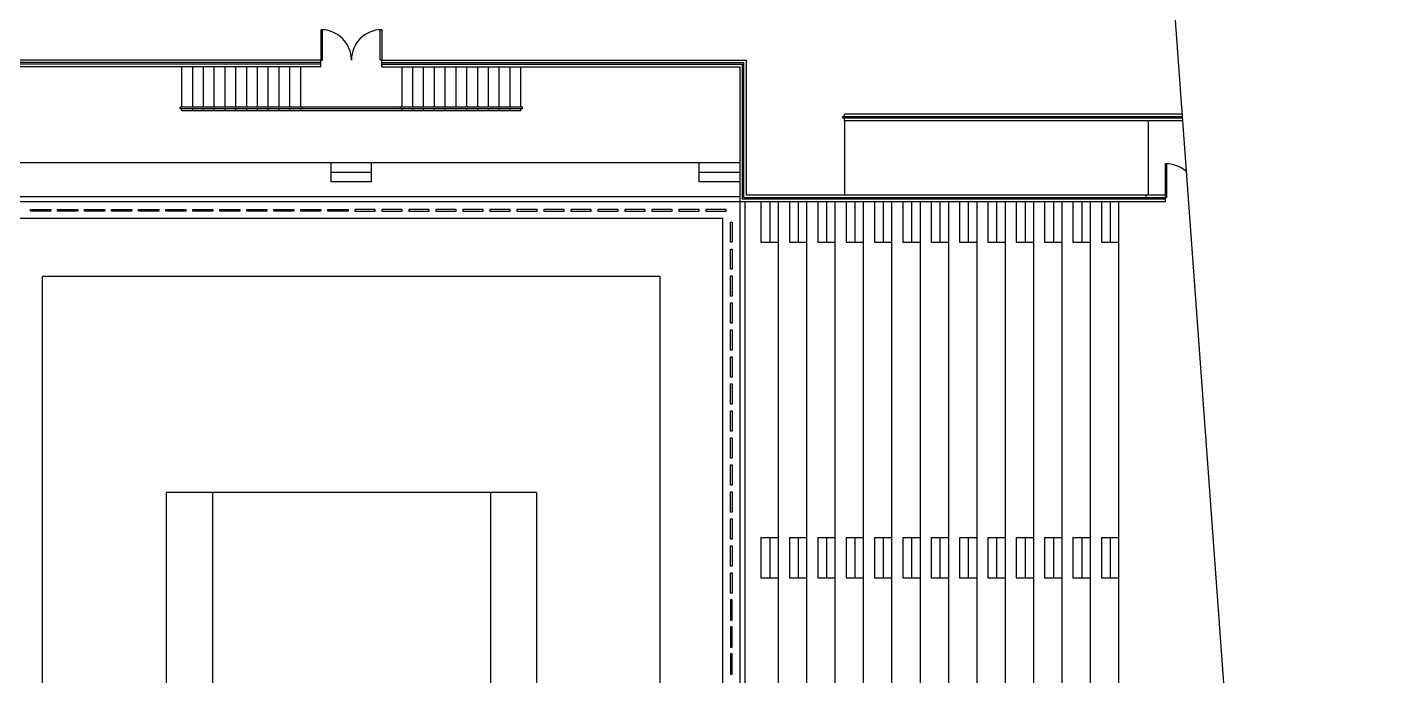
# Model space of a CAD drawing. Extents: x 23317406 to 24383751, y 42324270 to 43451021.
# Drawn here: x 24115841 to 24118530, y 43005536 to 43006817 of the extents above; entities that cross this region are included whole.
import ezdxf

# ---------------------------------------------------------------- set-up
doc = ezdxf.new("R2010")
doc.units = 0
doc.header["$MEASUREMENT"] = 0
doc.layers.add('CT', color=9, linetype='CONTINUOUS')
doc.layers.add('墙', color=7, linetype='CONTINUOUS')

msp = doc.modelspace()

# ---------------------------------------------------------------- linework, layer by layer
at = {"layer": 'CT', "color": 6, "linetype": 'ByBlock'}
for p, q in [((24118475.98138, 43001787.45783, -1), (24118100.37171, 43006945.83074, -1)), ((24116424.33666, 43006812.49741, -1), (24116421.33666, 43006812.49741, -1)), ((24116421.33666, 43006812.49741, -1), (24116421.33666, 43006752.49741, -1)), ((24116424.33666, 43006752.49741, -1), (24116424.33666, 43006812.49741, -1)), ((24116538.33666, 43006752.49741, -1), (24116538.33666, 43006812.49741, -1)), ((24116538.33666, 43006812.49741, -1), (24116541.33666, 43006812.49741, -1)), ((24116541.33666, 43006812.49741, -1), (24116541.33666, 43006752.49741, -1)), ((24116421.33666, 43006752.49741, -1), (24115583.00333, 43006752.49741, -1)), ((24116421.33666, 43006739.16408, -1), (24116421.33666, 43006752.49741, -1)), ((24116421.33666, 43006752.49741, -1), (24116424.33666, 43006752.49741, -1)), ((24116541.33666, 43006752.49741, -1), (24116538.33666, 43006752.49741, -1)), ((24116541.33666, 43006739.16408, -1), (24116541.33666, 43006752.49741, -1)), ((24116541.33666, 43006739.16408, -1), (24116541.33666, 43006752.49741, -1)), ((24116541.33666, 43006752.49741, -1), (24117261.33666, 43006752.49741, -1)), ((24117261.33666, 43006485.83074, -1), (24117261.33666, 43006752.49741, -1)), ((24116421.33666, 43006747.49741, -1), (24115583.00333, 43006747.49741, -1)), ((24116421.33666, 43006744.16408, -1), (24115709.66999, 43006744.16408, -1)), ((24116421.33666, 43006739.16408, -1), (24115714.66999, 43006739.16408, -1)), ((24116146.66999, 43006659.16408, -1), (24116146.66999, 43006739.16408, -1)), ((24116168.00333, 43006659.16408, -1), (24116168.00333, 43006739.16408, -1)), ((24116189.33666, 43006659.16408, -1), (24116189.33666, 43006739.16408, -1)), ((24116210.66999, 43006659.16408, -1), (24116210.66999, 43006739.16408, -1)), ((24116232.00333, 43006659.16408, -1), (24116232.00333, 43006739.16408, -1)), ((24116253.33666, 43006659.16408, -1), (24116253.33666, 43006739.16408, -1)), ((24116274.66999, 43006659.16408, -1), (24116274.66999, 43006739.16408, -1)), ((24116296.00333, 43006659.16408, -1), (24116296.00333, 43006739.16408, -1)), ((24116317.33666, 43006659.16408, -1), (24116317.33666, 43006739.16408, -1)), ((24116338.66999, 43006659.16408, -1), (24116338.66999, 43006739.16408, -1)), ((24116360.00333, 43006659.16408, -1), (24116360.00333, 43006739.16408, -1)), ((24116381.33666, 43006659.16408, -1), (24116381.33666, 43006739.16408, -1)), ((24116541.33666, 43006747.49741, -1), (24117256.33666, 43006747.49741, -1)), ((24116541.33666, 43006744.16408, -1), (24117253.00333, 43006744.16408, -1)), ((24116541.33666, 43006739.16408, -1), (24117248.00333, 43006739.16408, -1)), ((24116581.33666, 43006659.16408, -1), (24116581.33666, 43006739.16408, -1)), ((24116602.66999, 43006659.16408, -1), (24116602.66999, 43006739.16408, -1)), ((24116624.00333, 43006659.16408, -1), (24116624.00333, 43006739.16408, -1)), ((24116645.33666, 43006659.16408, -1), (24116645.33666, 43006739.16408, -1)), ((24116666.66999, 43006659.16408, -1), (24116666.66999, 43006739.16408, -1)), ((24116688.00333, 43006659.16408, -1), (24116688.00333, 43006739.16408, -1)), ((24116709.33666, 43006659.16408, -1), (24116709.33666, 43006739.16408, -1)), ((24116730.66999, 43006659.16408, -1), (24116730.66999, 43006739.16408, -1)), ((24116752.00333, 43006659.16408, -1), (24116752.00333, 43006739.16408, -1)), ((24116773.33666, 43006659.16408, -1), (24116773.33666, 43006739.16408, -1)), ((24116794.66999, 43006659.16408, -1), (24116794.66999, 43006739.16408, -1)), ((24116816.00333, 43006659.16408, -1), (24116816.00333, 43006739.16408, -1)), ((24117248.00333, 43006739.16408, -1), (24117248.00333, 43006472.49741, -1)), ((24117253.00333, 43006744.16408, -1), (24117253.00333, 43006477.49741, -1)), ((24117256.33666, 43006480.83074, -1), (24117256.33666, 43006747.49741, -1)), ((24116819.33666, 43006659.16408, -1), (24116143.33666, 43006659.16408, -1)), ((24116143.33666, 43006655.83074, -1), (24116143.33666, 43006659.16408, -1)), ((24116819.33666, 43006655.83074, -1), (24116143.33666, 43006655.83074, -1)), ((24116146.66999, 43006652.49741, -1), (24116146.66999, 43006655.83074, -1)), ((24116816.00333, 43006652.49741, -1), (24116146.66999, 43006652.49741, -1)), ((24116168.00333, 43006652.49741, -1), (24116168.00333, 43006655.83074, -1)), ((24116189.33666, 43006652.49741, -1), (24116189.33666, 43006655.83074, -1)), ((24116210.66999, 43006652.49741, -1), (24116210.66999, 43006655.83074, -1)), ((24116232.00333, 43006652.49741, -1), (24116232.00333, 43006655.83074, -1)), ((24116253.33666, 43006652.49741, -1), (24116253.33666, 43006655.83074, -1)), ((24116274.66999, 43006652.49741, -1), (24116274.66999, 43006655.83074, -1)), ((24116296.00333, 43006652.49741, -1), (24116296.00333, 43006655.83074, -1)), ((24116317.33666, 43006652.49741, -1), (24116317.33666, 43006655.83074, -1)), ((24116338.66999, 43006652.49741, -1), (24116338.66999, 43006655.83074, -1)), ((24116360.00333, 43006652.49741, -1), (24116360.00333, 43006655.83074, -1)), ((24116381.33666, 43006652.49741, -1), (24116381.33666, 43006655.83074, -1)), ((24116384.66999, 43006655.83074, -1), (24116384.66999, 43006659.16408, -1)), ((24116578.00333, 43006655.83074, -1), (24116578.00333, 43006659.16408, -1)), ((24116581.33666, 43006652.49741, -1), (24116581.33666, 43006655.83074, -1)), ((24116602.66999, 43006652.49741, -1), (24116602.66999, 43006655.83074, -1)), ((24116624.00333, 43006652.49741, -1), (24116624.00333, 43006655.83074, -1)), ((24116645.33666, 43006652.49741, -1), (24116645.33666, 43006655.83074, -1)), ((24116666.66999, 43006652.49741, -1), (24116666.66999, 43006655.83074, -1)), ((24116688.00333, 43006652.49741, -1), (24116688.00333, 43006655.83074, -1)), ((24116709.33666, 43006652.49741, -1), (24116709.33666, 43006655.83074, -1)), ((24116730.66999, 43006652.49741, -1), (24116730.66999, 43006655.83074, -1)), ((24116752.00333, 43006652.49741, -1), (24116752.00333, 43006655.83074, -1)), ((24116773.33666, 43006652.49741, -1), (24116773.33666, 43006655.83074, -1)), ((24116794.66999, 43006652.49741, -1), (24116794.66999, 43006655.83074, -1)), ((24116816.00333, 43006652.49741, -1), (24116816.00333, 43006655.83074, -1)), ((24116819.33666, 43006655.83074, -1), (24116819.33666, 43006659.16408, -1)), ((24118122.21637, 43006645.83074, -1), (24117454.66999, 43006645.83074, -1)), ((24117454.66999, 43006640.83074, -1), (24117454.66999, 43006645.83074, -1)), ((24117451.33666, 43006640.83074, -1), (24118122.58044, 43006640.83074, -1)), ((24117451.33666, 43006637.49741, -1), (24117451.33666, 43006640.83074, -1)), ((24118122.82316, 43006637.49741, -1), (24117451.33666, 43006637.49741, -1)), ((24117454.66999, 43006632.49741, -1), (24117454.66999, 43006637.49741, -1)), ((24117454.66999, 43006632.49741, -1), (24117454.66999, 43006485.83074, -1)), ((24118123.18724, 43006632.49741, -1), (24117454.66999, 43006632.49741, -1)), ((24118054.66999, 43006632.49741, -1), (24118054.66999, 43006485.83074, -1)), ((24117248.00333, 43006549.16408, -1), (24115714.66999, 43006549.16408, -1)), ((24116441.33666, 43006511.83074, -1), (24116441.33666, 43006549.16408, -1)), ((24116521.33666, 43006511.83074, -1), (24116521.33666, 43006549.16408, -1)), ((24117168.00333, 43006511.83074, -1), (24117168.00333, 43006549.16408, -1)), ((24118091.33666, 43006547.49741, -1), (24118088.00333, 43006547.49741, -1)), ((24118088.00333, 43006547.49741, -1), (24118088.00333, 43006480.83074, -1)), ((24118091.33666, 43006480.83074, -1), (24118091.33666, 43006547.49741, -1)), ((24116521.33666, 43006530.49741, -1), (24116441.33666, 43006530.49741, -1)), ((24116521.33666, 43006511.83074, -1), (24116441.33666, 43006511.83074, -1)), ((24117248.00333, 43006530.49741, -1), (24117168.00333, 43006530.49741, -1)), ((24117248.00333, 43006511.83074, -1), (24117168.00333, 43006511.83074, -1)), ((24117248.00333, 43006482.49741, -1), (24115714.66999, 43006482.49741, -1)), ((24118088.00333, 43006485.83074, -1), (24117261.33666, 43006485.83074, -1)), ((24118050.00333, 43006485.83074, -1), (24118050.00333, 43006480.83074, -1)), ((24118088.00333, 43006485.83074, -1), (24118088.00333, 43006472.49741, -1)), ((24117248.00333, 43006472.49741, -1), (24115714.66999, 43006472.49741, -1)), ((24115848.00333, 43006457.49741, -1), (24115888.00333, 43006457.49741, -1)), ((24115848.00333, 43006454.16408, -1), (24115848.00333, 43006457.49741, -1)), ((24115888.00333, 43006457.49741, -1), (24115888.00333, 43006454.16408, -1)), ((24115901.33666, 43006457.49741, -1), (24115941.33666, 43006457.49741, -1)), ((24115901.33666, 43006454.16408, -1), (24115901.33666, 43006457.49741, -1)), ((24115941.33666, 43006457.49741, -1), (24115941.33666, 43006454.16408, -1)), ((24115954.66999, 43006457.49741, -1), (24115994.66999, 43006457.49741, -1)), ((24115954.66999, 43006454.16408, -1), (24115954.66999, 43006457.49741, -1)), ((24115994.66999, 43006457.49741, -1), (24115994.66999, 43006454.16408, -1)), ((24116008.00333, 43006457.49741, -1), (24116048.00333, 43006457.49741, -1)), ((24116008.00333, 43006454.16408, -1), (24116008.00333, 43006457.49741, -1)), ((24116048.00333, 43006457.49741, -1), (24116048.00333, 43006454.16408, -1)), ((24116061.33666, 43006457.49741, -1), (24116101.33666, 43006457.49741, -1)), ((24116061.33666, 43006454.16408, -1), (24116061.33666, 43006457.49741, -1)), ((24116101.33666, 43006457.49741, -1), (24116101.33666, 43006454.16408, -1)), ((24116114.66999, 43006457.49741, -1), (24116154.66999, 43006457.49741, -1)), ((24116114.66999, 43006454.16408, -1), (24116114.66999, 43006457.49741, -1)), ((24116154.66999, 43006457.49741, -1), (24116154.66999, 43006454.16408, -1)), ((24116168.00333, 43006457.49741, -1), (24116208.00333, 43006457.49741, -1)), ((24116168.00333, 43006454.16408, -1), (24116168.00333, 43006457.49741, -1)), ((24116208.00333, 43006457.49741, -1), (24116208.00333, 43006454.16408, -1)), ((24116221.33666, 43006457.49741, -1), (24116261.33666, 43006457.49741, -1)), ((24116221.33666, 43006454.16408, -1), (24116221.33666, 43006457.49741, -1)), ((24116261.33666, 43006457.49741, -1), (24116261.33666, 43006454.16408, -1)), ((24116274.66999, 43006457.49741, -1), (24116314.66999, 43006457.49741, -1)), ((24116274.66999, 43006454.16408, -1), (24116274.66999, 43006457.49741, -1)), ((24116314.66999, 43006457.49741, -1), (24116314.66999, 43006454.16408, -1)), ((24116328.00333, 43006457.49741, -1), (24116368.00333, 43006457.49741, -1)), ((24116328.00333, 43006454.16408, -1), (24116328.00333, 43006457.49741, -1)), ((24116368.00333, 43006457.49741, -1), (24116368.00333, 43006454.16408, -1)), ((24116381.33666, 43006457.49741, -1), (24116421.33666, 43006457.49741, -1)), ((24116381.33666, 43006454.16408, -1), (24116381.33666, 43006457.49741, -1)), ((24116421.33666, 43006457.49741, -1), (24116421.33666, 43006454.16408, -1)), ((24116434.66999, 43006457.49741, -1), (24116474.66999, 43006457.49741, -1)), ((24116434.66999, 43006454.16408, -1), (24116434.66999, 43006457.49741, -1)), ((24116474.66999, 43006457.49741, -1), (24116474.66999, 43006454.16408, -1)), ((24116528.00333, 43006457.49741, -1), (24116488.00333, 43006457.49741, -1)), ((24116488.00333, 43006457.49741, -1), (24116488.00333, 43006454.16408, -1)), ((24116528.00333, 43006454.16408, -1), (24116528.00333, 43006457.49741, -1)), ((24116581.33666, 43006457.49741, -1), (24116541.33666, 43006457.49741, -1)), ((24116541.33666, 43006457.49741, -1), (24116541.33666, 43006454.16408, -1)), ((24116581.33666, 43006454.16408, -1), (24116581.33666, 43006457.49741, -1)), ((24116634.66999, 43006457.49741, -1), (24116594.66999, 43006457.49741, -1)), ((24116594.66999, 43006457.49741, -1), (24116594.66999, 43006454.16408, -1)), ((24116634.66999, 43006454.16408, -1), (24116634.66999, 43006457.49741, -1)), ((24116688.00333, 43006457.49741, -1), (24116648.00333, 43006457.49741, -1)), ((24116648.00333, 43006457.49741, -1), (24116648.00333, 43006454.16408, -1)), ((24116688.00333, 43006454.16408, -1), (24116688.00333, 43006457.49741, -1)), ((24116741.33666, 43006457.49741, -1), (24116701.33666, 43006457.49741, -1)), ((24116701.33666, 43006457.49741, -1), (24116701.33666, 43006454.16408, -1)), ((24116741.33666, 43006454.16408, -1), (24116741.33666, 43006457.49741, -1)), ((24116794.66999, 43006457.49741, -1), (24116754.66999, 43006457.49741, -1)), ((24116754.66999, 43006457.49741, -1), (24116754.66999, 43006454.16408, -1)), ((24116794.66999, 43006454.16408, -1), (24116794.66999, 43006457.49741, -1)), ((24116848.00333, 43006457.49741, -1), (24116808.00333, 43006457.49741, -1)), ((24116808.00333, 43006457.49741, -1), (24116808.00333, 43006454.16408, -1)), ((24116848.00333, 43006454.16408, -1), (24116848.00333, 43006457.49741, -1)), ((24116901.33666, 43006457.49741, -1), (24116861.33666, 43006457.49741, -1)), ((24116861.33666, 43006457.49741, -1), (24116861.33666, 43006454.16408, -1)), ((24116901.33666, 43006454.16408, -1), (24116901.33666, 43006457.49741, -1)), ((24116954.66999, 43006457.49741, -1), (24116914.66999, 43006457.49741, -1)), ((24116914.66999, 43006457.49741, -1), (24116914.66999, 43006454.16408, -1)), ((24116954.66999, 43006454.16408, -1), (24116954.66999, 43006457.49741, -1)), ((24117008.00333, 43006457.49741, -1), (24116968.00333, 43006457.49741, -1)), ((24116968.00333, 43006457.49741, -1), (24116968.00333, 43006454.16408, -1)), ((24117008.00333, 43006454.16408, -1), (24117008.00333, 43006457.49741, -1)), ((24117061.33666, 43006457.49741, -1), (24117021.33666, 43006457.49741, -1)), ((24117021.33666, 43006457.49741, -1), (24117021.33666, 43006454.16408, -1)), ((24117061.33666, 43006454.16408, -1), (24117061.33666, 43006457.49741, -1)), ((24117114.66999, 43006457.49741, -1), (24117074.66999, 43006457.49741, -1)), ((24117074.66999, 43006457.49741, -1), (24117074.66999, 43006454.16408, -1)), ((24117114.66999, 43006454.16408, -1), (24117114.66999, 43006457.49741, -1)), ((24117168.00333, 43006457.49741, -1), (24117128.00333, 43006457.49741, -1)), ((24117128.00333, 43006457.49741, -1), (24117128.00333, 43006454.16408, -1)), ((24117168.00333, 43006454.16408, -1), (24117168.00333, 43006457.49741, -1)), ((24117221.33666, 43006457.49741, -1), (24117181.33666, 43006457.49741, -1)), ((24117181.33666, 43006457.49741, -1), (24117181.33666, 43006454.16408, -1)), ((24117221.33666, 43006454.16408, -1), (24117221.33666, 43006457.49741, -1)), ((24117248.00333, 43006472.49741, -1), (24117248.00333, 43003739.16408, -1)), ((24118088.00333, 43006472.49741, -1), (24117248.00333, 43006472.49741, -1)), ((24118088.00333, 43006477.49741, -1), (24117253.00333, 43006477.49741, -1)), ((24117256.33666, 43006480.83074, -1), (24118088.00333, 43006480.83074, -1)), ((24117258.00333, 43006472.49741, -1), (24117258.00333, 43003739.16408, -1)), ((24117290.00333, 43006472.49741, -1), (24117290.00333, 43006392.49741, -1)), ((24117307.33666, 43006472.49741, -1), (24117307.33666, 43006392.49741, -1)), ((24117324.66999, 43003739.16408, -1), (24117324.66999, 43006472.49741, -1)), ((24117346.00333, 43006472.49741, -1), (24117346.00333, 43006392.49741, -1)), ((24117363.33666, 43006472.49741, -1), (24117363.33666, 43006392.49741, -1)), ((24117380.66999, 43003739.16408, -1), (24117380.66999, 43006472.49741, -1)), ((24117402.00333, 43006472.49741, -1), (24117402.00333, 43006392.49741, -1)), ((24117419.33666, 43006472.49741, -1), (24117419.33666, 43006392.49741, -1)), ((24117436.66999, 43003739.16408, -1), (24117436.66999, 43006472.49741, -1)), ((24117458.00333, 43006472.49741, -1), (24117458.00333, 43006392.49741, -1)), ((24117475.33666, 43006472.49741, -1), (24117475.33666, 43006392.49741, -1)), ((24117492.66999, 43003739.16408, -1), (24117492.66999, 43006472.49741, -1)), ((24117514.00333, 43006472.49741, -1), (24117514.00333, 43006392.49741, -1)), ((24117531.33666, 43006472.49741, -1), (24117531.33666, 43006392.49741, -1)), ((24117548.66999, 43003739.16408, -1), (24117548.66999, 43006472.49741, -1)), ((24117570.00333, 43006472.49741, -1), (24117570.00333, 43006392.49741, -1)), ((24117587.33666, 43006472.49741, -1), (24117587.33666, 43006392.49741, -1)), ((24117604.66999, 43003739.16408, -1), (24117604.66999, 43006472.49741, -1)), ((24117626.00333, 43006472.49741, -1), (24117626.00333, 43006392.49741, -1)), ((24117643.33666, 43006472.49741, -1), (24117643.33666, 43006392.49741, -1)), ((24117660.66999, 43003739.16408, -1), (24117660.66999, 43006472.49741, -1)), ((24117682.00333, 43006472.49741, -1), (24117682.00333, 43006392.49741, -1)), ((24117699.33666, 43006472.49741, -1), (24117699.33666, 43006392.49741, -1)), ((24117716.66999, 43003739.16408, -1), (24117716.66999, 43006472.49741, -1)), ((24117738.00333, 43006472.49741, -1), (24117738.00333, 43006392.49741, -1)), ((24117755.33666, 43006472.49741, -1), (24117755.33666, 43006392.49741, -1)), ((24117772.66999, 43003739.16408, -1), (24117772.66999, 43006472.49741, -1)), ((24117794.00333, 43006472.49741, -1), (24117794.00333, 43006392.49741, -1)), ((24117811.33666, 43006472.49741, -1), (24117811.33666, 43006392.49741, -1)), ((24117828.66999, 43003739.16408, -1), (24117828.66999, 43006472.49741, -1)), ((24117850.00333, 43006472.49741, -1), (24117850.00333, 43006392.49741, -1)), ((24117867.33666, 43006472.49741, -1), (24117867.33666, 43006392.49741, -1)), ((24117884.66999, 43003739.16408, -1), (24117884.66999, 43006472.49741, -1)), ((24117906.00333, 43006472.49741, -1), (24117906.00333, 43006392.49741, -1)), ((24117923.33666, 43006472.49741, -1), (24117923.33666, 43006392.49741, -1)), ((24117940.66999, 43003739.16408, -1), (24117940.66999, 43006472.49741, -1)), ((24117962.00333, 43006472.49741, -1), (24117962.00333, 43006392.49741, -1)), ((24117979.33666, 43006472.49741, -1), (24117979.33666, 43006392.49741, -1)), ((24117996.66999, 43003739.16408, -1), (24117996.66999, 43006472.49741, -1)), ((24118053.33666, 43006480.83074, -1), (24118053.33666, 43006477.49741, -1)), ((24118088.00333, 43006480.83074, -1), (24118091.33666, 43006480.83074, -1)), ((24117214.66999, 43006439.16408, -1), (24115748.00333, 43006439.16408, -1)), ((24115888.00333, 43006454.16408, -1), (24115848.00333, 43006454.16408, -1)), ((24115941.33666, 43006454.16408, -1), (24115901.33666, 43006454.16408, -1)), ((24115994.66999, 43006454.16408, -1), (24115954.66999, 43006454.16408, -1)), ((24116048.00333, 43006454.16408, -1), (24116008.00333, 43006454.16408, -1)), ((24116101.33666, 43006454.16408, -1), (24116061.33666, 43006454.16408, -1)), ((24116154.66999, 43006454.16408, -1), (24116114.66999, 43006454.16408, -1)), ((24116208.00333, 43006454.16408, -1), (24116168.00333, 43006454.16408, -1)), ((24116261.33666, 43006454.16408, -1), (24116221.33666, 43006454.16408, -1)), ((24116314.66999, 43006454.16408, -1), (24116274.66999, 43006454.16408, -1)), ((24116368.00333, 43006454.16408, -1), (24116328.00333, 43006454.16408, -1)), ((24116421.33666, 43006454.16408, -1), (24116381.33666, 43006454.16408, -1)), ((24116474.66999, 43006454.16408, -1), (24116434.66999, 43006454.16408, -1)), ((24116488.00333, 43006454.16408, -1), (24116528.00333, 43006454.16408, -1)), ((24116541.33666, 43006454.16408, -1), (24116581.33666, 43006454.16408, -1)), ((24116594.66999, 43006454.16408, -1), (24116634.66999, 43006454.16408, -1)), ((24116648.00333, 43006454.16408, -1), (24116688.00333, 43006454.16408, -1)), ((24116701.33666, 43006454.16408, -1), (24116741.33666, 43006454.16408, -1)), ((24116754.66999, 43006454.16408, -1), (24116794.66999, 43006454.16408, -1)), ((24116808.00333, 43006454.16408, -1), (24116848.00333, 43006454.16408, -1)), ((24116861.33666, 43006454.16408, -1), (24116901.33666, 43006454.16408, -1)), ((24116914.66999, 43006454.16408, -1), (24116954.66999, 43006454.16408, -1)), ((24116968.00333, 43006454.16408, -1), (24117008.00333, 43006454.16408, -1)), ((24117021.33666, 43006454.16408, -1), (24117061.33666, 43006454.16408, -1)), ((24117074.66999, 43006454.16408, -1), (24117114.66999, 43006454.16408, -1)), ((24117128.00333, 43006454.16408, -1), (24117168.00333, 43006454.16408, -1)), ((24117181.33666, 43006454.16408, -1), (24117221.33666, 43006454.16408, -1)), ((24117214.66999, 43003772.49741, -1), (24117214.66999, 43006439.16408, -1)), ((24117229.66999, 43006392.49741, -1), (24117229.66999, 43006432.49741, -1)), ((24117229.66999, 43006432.49741, -1), (24117233.00333, 43006432.49741, -1)), ((24117233.00333, 43006432.49741, -1), (24117233.00333, 43006392.49741, -1)), ((24117233.00333, 43006392.49741, -1), (24117229.66999, 43006392.49741, -1)), ((24117229.66999, 43006339.16408, -1), (24117229.66999, 43006379.16408, -1)), ((24117229.66999, 43006379.16408, -1), (24117233.00333, 43006379.16408, -1)), ((24117233.00333, 43006379.16408, -1), (24117233.00333, 43006339.16408, -1)), ((24117290.00333, 43006392.49741, -1), (24117324.66999, 43006392.49741, -1)), ((24117346.00333, 43006392.49741, -1), (24117380.66999, 43006392.49741, -1)), ((24117402.00333, 43006392.49741, -1), (24117436.66999, 43006392.49741, -1)), ((24117458.00333, 43006392.49741, -1), (24117492.66999, 43006392.49741, -1)), ((24117514.00333, 43006392.49741, -1), (24117548.66999, 43006392.49741, -1)), ((24117570.00333, 43006392.49741, -1), (24117604.66999, 43006392.49741, -1)), ((24117626.00333, 43006392.49741, -1), (24117660.66999, 43006392.49741, -1)), ((24117682.00333, 43006392.49741, -1), (24117716.66999, 43006392.49741, -1)), ((24117738.00333, 43006392.49741, -1), (24117772.66999, 43006392.49741, -1)), ((24117794.00333, 43006392.49741, -1), (24117828.66999, 43006392.49741, -1)), ((24117850.00333, 43006392.49741, -1), (24117884.66999, 43006392.49741, -1)), ((24117906.00333, 43006392.49741, -1), (24117940.66999, 43006392.49741, -1)), ((24117962.00333, 43006392.49741, -1), (24117996.66999, 43006392.49741, -1)), ((24115871.66999, 43003886.83074, -1), (24115871.66999, 43006324.83074, -1)), ((24117091.00333, 43006324.83074, -1), (24115871.66999, 43006324.83074, -1)), ((24117091.00333, 43003886.83074, -1), (24117091.00333, 43006324.83074, -1)), ((24117233.00333, 43006339.16408, -1), (24117229.66999, 43006339.16408, -1)), ((24117229.66999, 43006285.83074, -1), (24117229.66999, 43006325.83074, -1)), ((24117229.66999, 43006325.83074, -1), (24117233.00333, 43006325.83074, -1)), ((24117233.00333, 43006325.83074, -1), (24117233.00333, 43006285.83074, -1)), ((24117233.00333, 43006285.83074, -1), (24117229.66999, 43006285.83074, -1)), ((24117229.66999, 43006232.49741, -1), (24117229.66999, 43006272.49741, -1)), ((24117229.66999, 43006272.49741, -1), (24117233.00333, 43006272.49741, -1)), ((24117233.00333, 43006272.49741, -1), (24117233.00333, 43006232.49741, -1)), ((24117233.00333, 43006232.49741, -1), (24117229.66999, 43006232.49741, -1)), ((24117229.66999, 43006179.16408, -1), (24117229.66999, 43006219.16408, -1)), ((24117229.66999, 43006219.16408, -1), (24117233.00333, 43006219.16408, -1)), ((24117233.00333, 43006219.16408, -1), (24117233.00333, 43006179.16408, -1)), ((24117233.00333, 43006179.16408, -1), (24117229.66999, 43006179.16408, -1)), ((24117229.66999, 43006125.83074, -1), (24117229.66999, 43006165.83074, -1)), ((24117229.66999, 43006165.83074, -1), (24117233.00333, 43006165.83074, -1)), ((24117233.00333, 43006165.83074, -1), (24117233.00333, 43006125.83074, -1)), ((24117233.00333, 43006125.83074, -1), (24117229.66999, 43006125.83074, -1)), ((24117229.66999, 43006072.49741, -1), (24117229.66999, 43006112.49741, -1)), ((24117229.66999, 43006112.49741, -1), (24117233.00333, 43006112.49741, -1)), ((24117233.00333, 43006112.49741, -1), (24117233.00333, 43006072.49741, -1)), ((24117233.00333, 43006072.49741, -1), (24117229.66999, 43006072.49741, -1)), ((24117229.66999, 43006019.16408, -1), (24117229.66999, 43006059.16408, -1)), ((24117229.66999, 43006059.16408, -1), (24117233.00333, 43006059.16408, -1)), ((24117233.00333, 43006059.16408, -1), (24117233.00333, 43006019.16408, -1)), ((24117233.00333, 43006019.16408, -1), (24117229.66999, 43006019.16408, -1)), ((24117229.66999, 43005965.83074, -1), (24117229.66999, 43006005.83074, -1)), ((24117229.66999, 43006005.83074, -1), (24117233.00333, 43006005.83074, -1)), ((24117233.00333, 43006005.83074, -1), (24117233.00333, 43005965.83074, -1)), ((24117233.00333, 43005965.83074, -1), (24117229.66999, 43005965.83074, -1)), ((24117229.66999, 43005912.49741, -1), (24117229.66999, 43005952.49741, -1)), ((24117229.66999, 43005952.49741, -1), (24117233.00333, 43005952.49741, -1)), ((24117233.00333, 43005952.49741, -1), (24117233.00333, 43005912.49741, -1)), ((24116115.66999, 43005898.16408, -1), (24116115.66999, 43004313.49741, -1)), ((24116847.00333, 43005898.16408, -1), (24116115.66999, 43005898.16408, -1)), ((24116207.00333, 43005898.16408, -1), (24116207.00333, 43004313.49741, -1)), ((24116755.66999, 43005898.16408, -1), (24116755.66999, 43004313.49741, -1)), ((24116847.00333, 43005898.16408, -1), (24116847.00333, 43004313.49741, -1)), ((24117233.00333, 43005912.49741, -1), (24117229.66999, 43005912.49741, -1)), ((24117229.66999, 43005859.16408, -1), (24117229.66999, 43005899.16408, -1)), ((24117229.66999, 43005899.16408, -1), (24117233.00333, 43005899.16408, -1)), ((24117233.00333, 43005899.16408, -1), (24117233.00333, 43005859.16408, -1)), ((24117233.00333, 43005859.16408, -1), (24117229.66999, 43005859.16408, -1)), ((24117229.66999, 43005805.83074, -1), (24117229.66999, 43005845.83074, -1)), ((24117229.66999, 43005845.83074, -1), (24117233.00333, 43005845.83074, -1)), ((24117233.00333, 43005845.83074, -1), (24117233.00333, 43005805.83074, -1)), ((24117233.00333, 43005805.83074, -1), (24117229.66999, 43005805.83074, -1)), ((24117229.66999, 43005752.49741, -1), (24117229.66999, 43005792.49741, -1)), ((24117229.66999, 43005792.49741, -1), (24117233.00333, 43005792.49741, -1)), ((24117233.00333, 43005792.49741, -1), (24117233.00333, 43005752.49741, -1)), ((24117290.00333, 43005809.16408, -1), (24117290.00333, 43005729.16408, -1)), ((24117290.00333, 43005809.16408, -1), (24117324.66999, 43005809.16408, -1)), ((24117307.33666, 43005809.16408, -1), (24117307.33666, 43005729.16408, -1)), ((24117346.00333, 43005809.16408, -1), (24117346.00333, 43005729.16408, -1)), ((24117346.00333, 43005809.16408, -1), (24117380.66999, 43005809.16408, -1)), ((24117363.33666, 43005809.16408, -1), (24117363.33666, 43005729.16408, -1)), ((24117402.00333, 43005809.16408, -1), (24117402.00333, 43005729.16408, -1)), ((24117402.00333, 43005809.16408, -1), (24117436.66999, 43005809.16408, -1)), ((24117419.33666, 43005809.16408, -1), (24117419.33666, 43005729.16408, -1)), ((24117458.00333, 43005809.16408, -1), (24117458.00333, 43005729.16408, -1)), ((24117458.00333, 43005809.16408, -1), (24117492.66999, 43005809.16408, -1)), ((24117475.33666, 43005809.16408, -1), (24117475.33666, 43005729.16408, -1)), ((24117514.00333, 43005809.16408, -1), (24117514.00333, 43005729.16408, -1)), ((24117514.00333, 43005809.16408, -1), (24117548.66999, 43005809.16408, -1)), ((24117531.33666, 43005809.16408, -1), (24117531.33666, 43005729.16408, -1)), ((24117570.00333, 43005809.16408, -1), (24117570.00333, 43005729.16408, -1)), ((24117570.00333, 43005809.16408, -1), (24117604.66999, 43005809.16408, -1)), ((24117587.33666, 43005809.16408, -1), (24117587.33666, 43005729.16408, -1)), ((24117626.00333, 43005809.16408, -1), (24117626.00333, 43005729.16408, -1)), ((24117626.00333, 43005809.16408, -1), (24117660.66999, 43005809.16408, -1)), ((24117643.33666, 43005809.16408, -1), (24117643.33666, 43005729.16408, -1)), ((24117682.00333, 43005809.16408, -1), (24117682.00333, 43005729.16408, -1)), ((24117682.00333, 43005809.16408, -1), (24117716.66999, 43005809.16408, -1)), ((24117699.33666, 43005809.16408, -1), (24117699.33666, 43005729.16408, -1)), ((24117738.00333, 43005809.16408, -1), (24117738.00333, 43005729.16408, -1)), ((24117738.00333, 43005809.16408, -1), (24117772.66999, 43005809.16408, -1)), ((24117755.33666, 43005809.16408, -1), (24117755.33666, 43005729.16408, -1)), ((24117794.00333, 43005809.16408, -1), (24117794.00333, 43005729.16408, -1)), ((24117794.00333, 43005809.16408, -1), (24117828.66999, 43005809.16408, -1)), ((24117811.33666, 43005809.16408, -1), (24117811.33666, 43005729.16408, -1)), ((24117850.00333, 43005809.16408, -1), (24117850.00333, 43005729.16408, -1)), ((24117850.00333, 43005809.16408, -1), (24117884.66999, 43005809.16408, -1)), ((24117867.33666, 43005809.16408, -1), (24117867.33666, 43005729.16408, -1)), ((24117906.00333, 43005809.16408, -1), (24117906.00333, 43005729.16408, -1)), ((24117906.00333, 43005809.16408, -1), (24117940.66999, 43005809.16408, -1)), ((24117923.33666, 43005809.16408, -1), (24117923.33666, 43005729.16408, -1)), ((24117962.00333, 43005809.16408, -1), (24117962.00333, 43005729.16408, -1)), ((24117962.00333, 43005809.16408, -1), (24117996.66999, 43005809.16408, -1)), ((24117979.33666, 43005809.16408, -1), (24117979.33666, 43005729.16408, -1)), ((24117233.00333, 43005752.49741, -1), (24117229.66999, 43005752.49741, -1)), ((24117229.66999, 43005699.16408, -1), (24117229.66999, 43005739.16408, -1)), ((24117229.66999, 43005739.16408, -1), (24117233.00333, 43005739.16408, -1)), ((24117233.00333, 43005739.16408, -1), (24117233.00333, 43005699.16408, -1)), ((24117290.00333, 43005729.16408, -1), (24117324.66999, 43005729.16408, -1)), ((24117346.00333, 43005729.16408, -1), (24117380.66999, 43005729.16408, -1)), ((24117402.00333, 43005729.16408, -1), (24117436.66999, 43005729.16408, -1)), ((24117458.00333, 43005729.16408, -1), (24117492.66999, 43005729.16408, -1)), ((24117514.00333, 43005729.16408, -1), (24117548.66999, 43005729.16408, -1)), ((24117570.00333, 43005729.16408, -1), (24117604.66999, 43005729.16408, -1)), ((24117626.00333, 43005729.16408, -1), (24117660.66999, 43005729.16408, -1)), ((24117682.00333, 43005729.16408, -1), (24117716.66999, 43005729.16408, -1)), ((24117738.00333, 43005729.16408, -1), (24117772.66999, 43005729.16408, -1)), ((24117794.00333, 43005729.16408, -1), (24117828.66999, 43005729.16408, -1)), ((24117850.00333, 43005729.16408, -1), (24117884.66999, 43005729.16408, -1)), ((24117906.00333, 43005729.16408, -1), (24117940.66999, 43005729.16408, -1)), ((24117962.00333, 43005729.16408, -1), (24117996.66999, 43005729.16408, -1)), ((24117233.00333, 43005699.16408, -1), (24117229.66999, 43005699.16408, -1)), ((24117233.00333, 43005685.83074, -1), (24117229.66999, 43005685.83074, -1)), ((24117229.66999, 43005685.83074, -1), (24117229.66999, 43005645.83074, -1)), ((24117233.00333, 43005645.83074, -1), (24117233.00333, 43005685.83074, -1)), ((24117229.66999, 43005645.83074, -1), (24117233.00333, 43005645.83074, -1)), ((24117233.00333, 43005632.49741, -1), (24117229.66999, 43005632.49741, -1)), ((24117229.66999, 43005632.49741, -1), (24117229.66999, 43005592.49741, -1)), ((24117233.00333, 43005592.49741, -1), (24117233.00333, 43005632.49741, -1)), ((24117229.66999, 43005592.49741, -1), (24117233.00333, 43005592.49741, -1)), ((24117233.00333, 43005579.16408, -1), (24117229.66999, 43005579.16408, -1)), ((24117229.66999, 43005579.16408, -1), (24117229.66999, 43005539.16408, -1)), ((24117233.00333, 43005539.16408, -1), (24117233.00333, 43005579.16408, -1)), ((24117229.66999, 43005539.16408, -1), (24117233.00333, 43005539.16408, -1))]:
    msp.add_line(p, q, dxfattribs=at)
for centre, radius, start, end in [((24116421.33666, 43006752.49741, -1), 60, 0, 90), ((24116541.33666, 43006752.49741, -1), 60, 90, 180), ((24118088.00333, 43006480.83074, -1), 66.66667, 50.40912207, 90)]:
    msp.add_arc(centre, radius, start, end, dxfattribs=at)
at = {"layer": '墙', "ltscale": 5000}
for start, end in [(67.1172342395, 67.1172342395), (66.2587266313, 66.2587266313), (64.4772342395, 64.4772342395), (64.9387266313, 64.9387266313)]:
    msp.add_arc((23850578.58196, 42857442.58139), 533172.67138, start, end, dxfattribs=at)
at = {"layer": '墙'}
for centre, start, end in [((23850634.74669, 42857737.27781), 79.4743453394, 79.4743453394), ((23850639.30178, 42857736.37231), 78.1227654233, 78.1227654233), ((23850644.55659, 42857735.23786), 77.5606287088, 77.5606287088), ((23850649.0789, 42857734.18074), 76.2090487927, 76.2090487927)]:
    msp.add_arc(centre, 530172.67138, start, end, dxfattribs=at)

doc.saveas('drawing.dxf')
